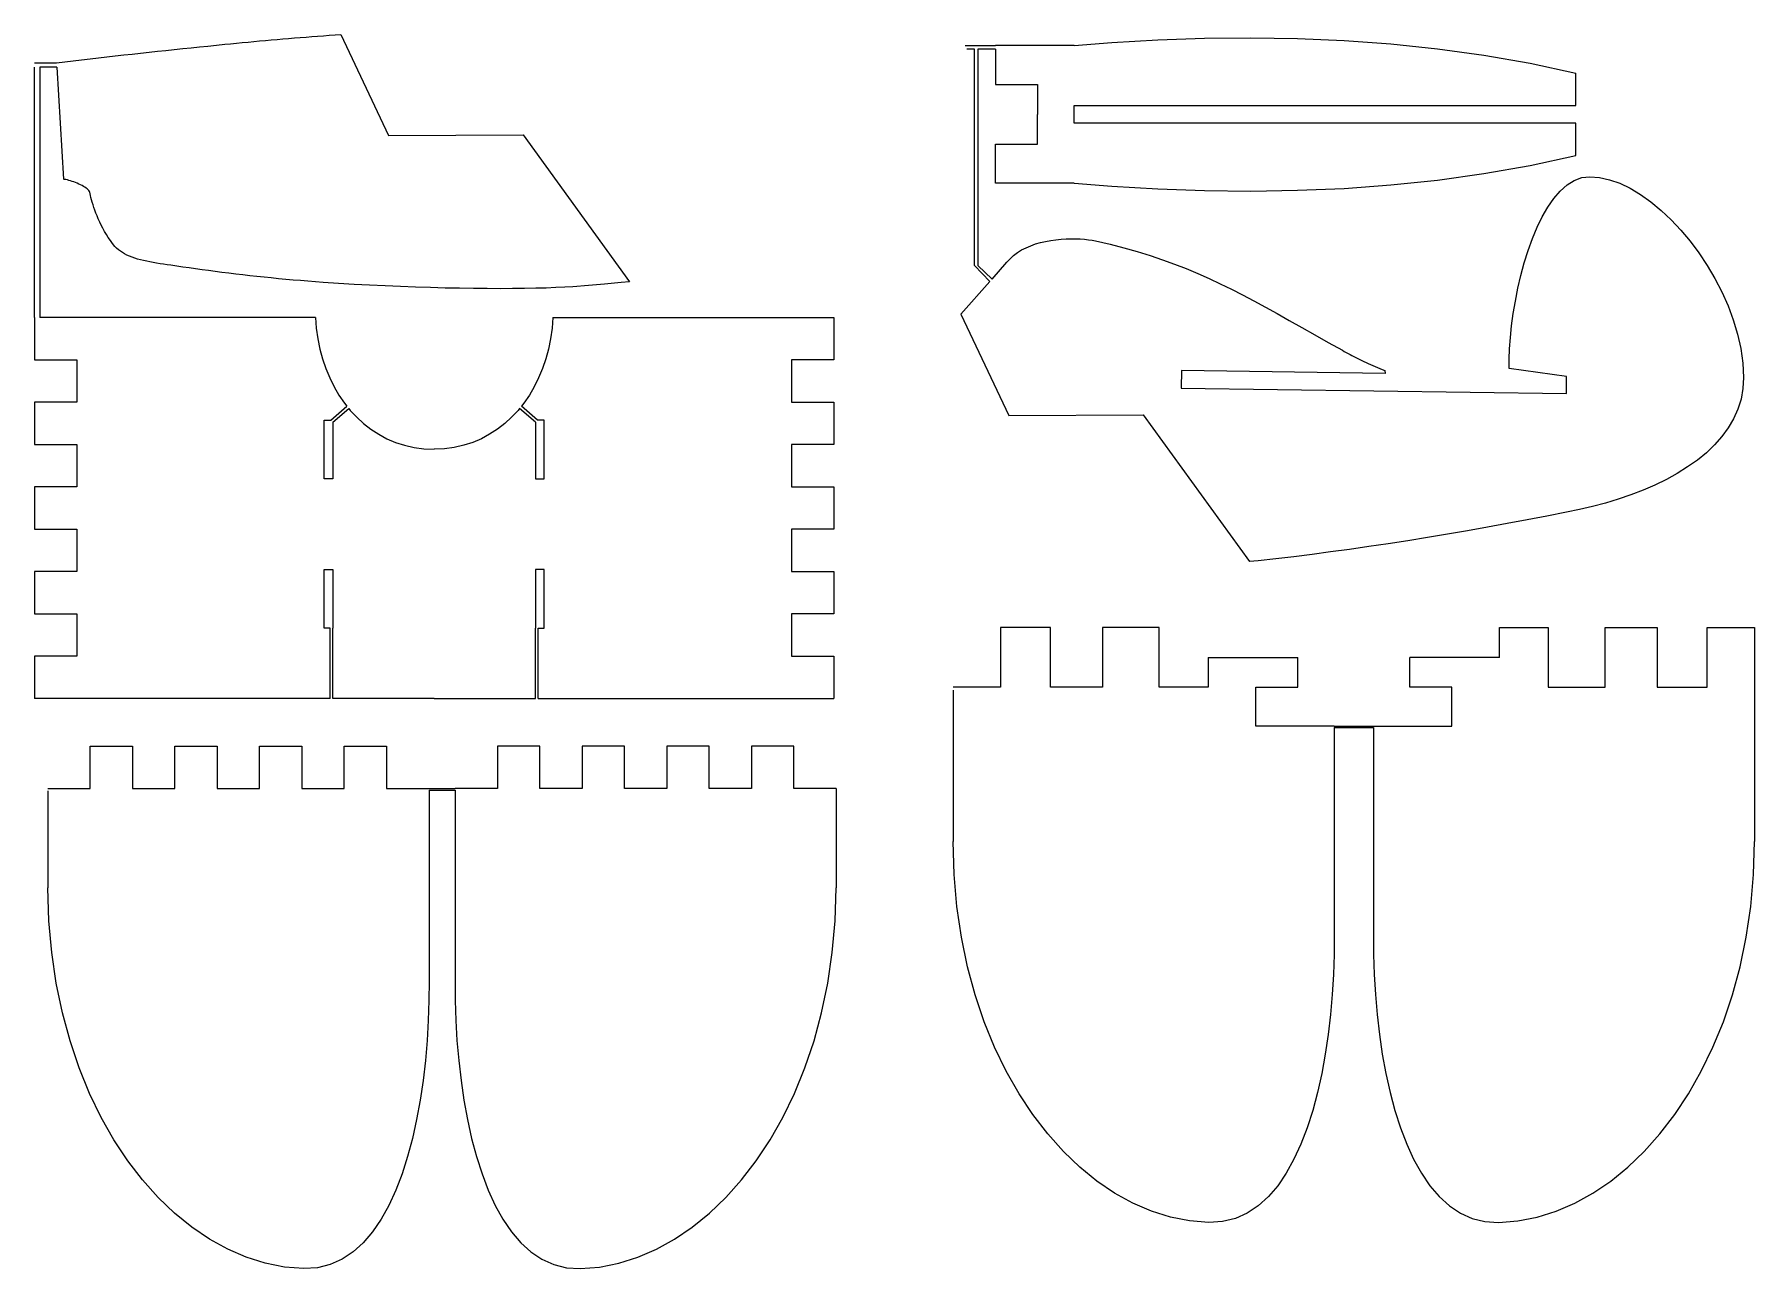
# Model space of a CAD drawing. Extents: x -248 to 339, y -124 to 296.
import ezdxf

# ---------------------------------------------------------------- set-up
doc = ezdxf.new("R2010")
doc.units = 0
doc.header["$MEASUREMENT"] = 0

# ---------------------------------------------------------------- blocks, each defined once
blk = doc.blocks.new('*E0')
at = {"color": 7, "linetype": 'Continuous', "lineweight": 0, "flags": 128}
blk.add_lwpolyline([(-240.018972, 286.76505), (-237.150476, 287.105015), (-234.281642, 287.442217), (-231.412474, 287.776656), (-228.542975, 288.10833), (-225.67315, 288.43724), (-222.803003, 288.763386), (-219.932538, 289.086766), (-217.061758, 289.407381), (-214.190668, 289.725229), (-211.319272, 290.040311), (-208.447574, 290.352626), (-205.575577, 290.662174), (-202.703286, 290.968953), (-199.830705, 291.272965), (-196.957837, 291.574207), (-194.084687, 291.872681), (-191.211259, 292.168385), (-188.337557, 292.461319), (-185.463584, 292.751483), (-182.589345, 293.038875), (-180.613093, 293.234118), (-178.636551, 293.426593), (-176.659726, 293.616298), (-174.682623, 293.803233), (-172.705249, 293.987398), (-170.727608, 294.168792), (-168.749708, 294.347414), (-166.771553, 294.523265), (-164.79315, 294.696343), (-162.814505, 294.866649), (-160.835622, 295.034181), (-158.856509, 295.198939), (-156.877171, 295.360923), (-154.897613, 295.520133), (-152.917842, 295.676566), (-150.937863, 295.830225), (-148.957683, 295.981106), (-146.977306, 296.129211), (-144.99674, 296.274539), (-143.015989, 296.417088)], dxfattribs=at)
blk = doc.blocks.new('*E1')
at = {"color": 7, "linetype": 'Continuous', "lineweight": 0, "flags": 128}
blk.add_lwpolyline([(-112.943219, -26.43224), (-112.991071, -33.079363), (-113.212561, -39.84392), (-113.615383, -46.675713), (-114.207229, -53.524547), (-114.995795, -60.340224), (-115.988774, -67.072548), (-117.193859, -73.671322), (-118.618744, -80.08635), (-120.271124, -86.267436), (-122.15869, -92.164383), (-124.289138, -97.726994), (-126.670161, -102.905073), (-129.309453, -107.648423), (-132.214707, -111.906848), (-135.393617, -115.630152), (-138.853877, -118.768137), (-142.603181, -121.270607), (-146.649221, -123.087366), (-150.999693, -124.168217), (-155.662289, -124.462963), (-162.252561, -123.921619), (-168.79586, -122.626801), (-175.260957, -120.599656), (-181.616626, -117.861326), (-187.831638, -114.432955), (-193.874766, -110.335689), (-199.714783, -105.59067), (-205.320459, -100.219043), (-210.660569, -94.241951), (-215.703884, -87.68054), (-220.419176, -80.555952), (-224.775217, -72.889332), (-228.740781, -64.701824), (-232.284639, -56.014571), (-235.375564, -46.848719), (-237.982328, -37.225411), (-240.073703, -27.165791), (-241.618461, -16.691002), (-242.585375, -5.82219), (-242.943218, 5.419502)], dxfattribs=at)
blk = doc.blocks.new('*E2')
at = {"color": 7, "linetype": 'Continuous', "lineweight": 0, "flags": 128}
blk.add_lwpolyline([(-104.089149, -26.43224), (-104.041297, -33.079363), (-103.819807, -39.84392), (-103.416985, -46.675713), (-102.825139, -53.524547), (-102.036573, -60.340224), (-101.043594, -67.072548), (-99.838509, -73.671322), (-98.413624, -80.08635), (-96.761244, -86.267436), (-94.873678, -92.164383), (-92.74323, -97.726994), (-90.362207, -102.905073), (-87.722915, -107.648423), (-84.817661, -111.906848), (-81.638751, -115.630152), (-78.178491, -118.768137), (-74.429187, -121.270607), (-70.383147, -123.087366), (-66.032675, -124.168217), (-61.370079, -124.462963), (-54.779807, -123.921619), (-48.236508, -122.626801), (-41.771411, -120.599656), (-35.415742, -117.861326), (-29.20073, -114.432955), (-23.157602, -110.335689), (-17.317585, -105.59067), (-11.711909, -100.219043), (-6.371799, -94.241951), (-1.328484, -87.68054), (3.386808, -80.555952), (7.742849, -72.889332), (11.708413, -64.701824), (15.252271, -56.014571), (18.343196, -46.848719), (20.94996, -37.225411), (23.041335, -27.165791), (24.586093, -16.691002), (25.553007, -5.82219), (25.91085, 5.419502)], dxfattribs=at)
blk = doc.blocks.new('*E3')
at = {"color": 7, "linetype": 'Continuous', "lineweight": 0, "flags": 128}
blk.add_lwpolyline([(84.143727, 218.705773), (85.21088, 219.933429), (86.411881, 221.040768), (87.732159, 222.032708), (89.157141, 222.914168), (90.672258, 223.690065), (92.262936, 224.365318), (93.914604, 224.944843), (95.612691, 225.433558), (97.342625, 225.836383), (99.089835, 226.158234), (100.839749, 226.404029), (102.577796, 226.578686), (104.289403, 226.687123), (105.96, 226.734259), (107.575014, 226.72501), (109.119875, 226.664294), (110.580011, 226.55703), (111.940849, 226.408136), (113.187819, 226.222528), (114.306349, 226.005126), (119.289007, 224.848553), (124.045988, 223.630515), (128.601361, 222.34882), (132.979197, 221.001272), (137.203565, 219.585677), (141.298535, 218.09984), (145.288177, 216.541568), (149.19656, 214.908667), (153.047754, 213.19894), (156.86583, 211.410195), (160.674856, 209.540238), (164.498903, 207.586873), (168.36204, 205.547906), (172.288338, 203.421143), (176.301865, 201.204391), (180.426693, 198.895453), (184.68689, 196.492137), (189.106526, 193.992247), (193.709671, 191.39359), (198.520395, 188.693971), (199.176471, 188.329825), (199.831366, 187.971421), (200.486495, 187.618135), (201.143277, 187.269346), (201.803127, 186.924428), (202.467462, 186.582759), (203.137699, 186.243717), (203.815254, 185.906676), (204.501545, 185.571016), (205.197988, 185.236111), (205.905999, 184.901339), (206.626996, 184.566077), (207.362394, 184.229701), (208.113612, 183.891588), (208.882064, 183.551115), (209.669169, 183.207659), (210.476342, 182.860596), (211.305001, 182.509303), (212.156562, 182.153157), (213.032441, 181.791535)], dxfattribs=at)
blk = doc.blocks.new('*E4')
at = {"color": 7, "linetype": 'Continuous', "lineweight": 0, "flags": 128}
blk.add_lwpolyline([(255.467381, 182.510611), (255.434661, 185.703784), (255.553319, 189.221632), (255.822828, 193.011384), (256.242665, 197.020268), (256.812302, 201.195514), (257.531216, 205.484349), (258.398879, 209.834004), (259.414768, 214.191706), (260.578356, 218.504685), (261.889117, 222.72017), (263.346527, 226.785389), (264.95006, 230.647571), (266.69919, 234.253945), (268.593393, 237.551741), (270.632141, 240.488186), (272.814911, 243.010509), (275.141176, 245.065941), (277.610411, 246.601709), (280.222091, 247.565041), (282.97569, 247.903168), (286.260883, 247.647035), (289.653937, 246.880233), (293.125173, 245.632308), (296.64491, 243.932803), (300.183469, 241.811262), (303.711168, 239.297231), (307.19833, 236.420252), (310.615272, 233.209871), (313.932316, 229.695632), (317.119782, 225.907079), (320.147988, 221.873756), (322.987256, 217.625208), (325.607905, 213.190979), (327.980256, 208.600613), (330.074627, 203.883654), (331.86134, 199.069647), (333.310714, 194.188137), (334.39307, 189.268666), (335.078727, 184.340781), (335.338004, 179.434024), (335.136047, 175.676781), (334.489784, 172.078039), (333.423894, 168.637029), (331.963052, 165.352981), (330.131938, 162.225123), (327.955226, 159.252687), (325.457595, 156.434901), (322.663721, 153.770997), (319.598282, 151.260203), (316.285954, 148.901749), (312.751414, 146.694867), (309.01934, 144.638784), (305.114409, 142.732732), (301.061298, 140.975939), (296.884683, 139.367637), (292.609242, 137.907054), (288.259652, 136.593421), (283.860589, 135.425968), (279.436731, 134.403924), (275.012756, 133.526519)], dxfattribs=at)
blk = doc.blocks.new('*E5')
at = {"color": 7, "linetype": 'Continuous', "lineweight": 0, "flags": 128}
blk.add_lwpolyline([(195.749003, -10.713406), (195.701151, -17.360529), (195.479661, -24.125086), (195.076839, -30.956879), (194.484993, -37.805713), (193.696427, -44.62139), (192.703448, -51.353714), (191.498363, -57.952488), (190.073478, -64.367516), (188.421099, -70.548602), (186.533532, -76.445549), (184.403084, -82.00816), (182.022061, -87.186239), (179.38277, -91.929589), (176.477516, -96.188014), (173.298606, -99.911318), (169.838346, -103.049303), (166.089042, -105.551773), (162.043002, -107.368532), (157.69253, -108.449383), (153.029934, -108.744129), (146.439662, -108.202785), (139.896364, -106.907967), (133.431267, -104.880822), (127.075598, -102.142492), (120.860586, -98.714122), (114.817458, -94.616855), (108.977442, -89.871836), (103.371765, -84.500209), (98.031656, -78.523117), (92.988341, -71.961706), (88.273049, -64.837118), (83.917008, -57.170498), (79.951444, -48.98299), (76.407586, -40.295738), (73.316661, -31.129885), (70.709898, -21.506577), (68.618523, -11.446957), (67.073765, -0.972168), (66.10685, 9.896644), (65.749008, 21.138336)], dxfattribs=at)
blk = doc.blocks.new('*E6')
at = {"color": 7, "linetype": 'Continuous', "lineweight": 0, "flags": 128}
blk.add_lwpolyline([(209.113824, -10.713406), (209.161676, -17.360529), (209.383166, -24.125086), (209.785988, -30.956879), (210.377834, -37.805713), (211.1664, -44.62139), (212.159379, -51.353714), (213.364464, -57.952488), (214.789349, -64.367516), (216.441728, -70.548602), (218.329295, -76.445549), (220.459743, -82.00816), (222.840766, -87.186239), (225.480057, -91.929589), (228.385311, -96.188014), (231.564222, -99.911318), (235.024481, -103.049303), (238.773785, -105.551773), (242.819825, -107.368532), (247.170297, -108.449383), (251.832893, -108.744129), (258.423165, -108.202785), (264.966463, -106.907967), (271.43156, -104.880822), (277.787229, -102.142492), (284.002241, -98.714122), (290.045369, -94.616855), (295.885385, -89.871836), (301.491062, -84.500209), (306.831171, -78.523117), (311.874486, -71.961706), (316.589778, -64.837118), (320.945819, -57.170498), (324.911383, -48.98299), (328.455241, -40.295738), (331.546166, -31.129885), (334.152929, -21.506577), (336.244304, -11.446957), (337.789062, -0.972168), (338.755977, 9.896644), (339.113819, 21.138336)], dxfattribs=at)

msp = doc.modelspace()

# ---------------------------------------------------------------- linework, layer by layer
at = {"color": 7, "linetype": 'Continuous', "lineweight": 0}
for p, q in [((-143.015989, 296.417088), (-126.728108, 261.911014)), ((69.92346, 292.6001), (80.262323, 292.6001)), ((73.123191, 291.359996), (70.456746, 291.359996)), ((73.123191, 217.566143), (73.123191, 291.359996)), ((80.262323, 291.359996), (74.189773, 291.359996)), ((74.189773, 291.359996), (74.189773, 217.566143)), ((107.02341, 292.6001), (80.262323, 292.6001)), ((80.262323, 291.359996), (80.262323, 279.323478)), ((-247.529601, 286.76505), (-240.018972, 286.76505)), ((-247.529601, 199.893155), (-247.529601, 285.285017)), ((-239.929137, 285.285017), (-245.650337, 285.285017)), ((-245.650337, 285.285017), (-245.650337, 199.893155)), ((-239.929137, 285.285017), (-237.605972, 247.010698)), ((278.180632, 272.141459), (278.180632, 283.201674)), ((80.262323, 279.323478), (94.577433, 279.323478)), ((94.577433, 279.323478), (94.577433, 269.141459)), ((107.02341, 272.141459), (278.180632, 272.141459)), ((107.02341, 266.141459), (107.02341, 272.141459)), ((278.180632, 266.141459), (107.02341, 266.141459)), ((278.180632, 255.081245), (278.180632, 266.141459)), ((-126.728108, 261.911014), (-80.880927, 262.152315)), ((-80.880927, 262.152315), (-44.569899, 212.075004)), ((78.303362, 212.101667), (73.123191, 217.566143)), ((74.189773, 217.566143), (79.066687, 212.964811)), ((79.066687, 212.964811), (84.143727, 218.705773)), ((68.459168, 200.970155), (78.303362, 212.101667)), ((-151.722701, 199.893155), (-245.650337, 199.893155)), ((-70.673181, 199.893155), (25.133719, 199.893155)), ((68.459168, 200.970155), (84.747049, 166.464081)), ((275.012756, 179.717509), (255.467381, 182.510611)), ((213.032441, 181.791535), (213.112985, 180.78914)), ((275.012756, 173.924215), (275.012756, 179.717509)), ((-146.469174, 164.893156), (-140.951347, 169.62388)), ((-145.700987, 164.234549), (-140.327607, 168.84143)), ((-76.694896, 164.234549), (-82.068275, 168.84143)), ((-75.926709, 164.893156), (-81.444535, 169.62388)), ((84.747049, 166.464081), (130.59423, 166.705382)), ((130.59423, 166.705382), (166.905259, 116.62807)), ((-146.700987, 69.893156), (-146.700987, 93.893156)), ((-145.700987, 69.893156), (-145.700987, 93.893156)), ((-76.694896, 69.893156), (-76.694896, 93.893156)), ((-75.694896, 69.893156), (-75.694896, 93.893156)), ((339.113819, 94.152452), (339.113819, 21.138336)), ((152.738331, 83.970434), (183.303027, 83.970434)), ((252.124496, 83.970434), (221.5598, 83.970434)), ((65.749008, 72.778159), (65.749008, 21.138336)), ((-146.700987, 69.893156), (-247.529601, 69.893156)), ((-111.197941, 69.893156), (-145.700987, 69.893156)), ((-111.197941, 69.893156), (-76.694896, 69.893156)), ((-75.694896, 69.893156), (25.133719, 69.893156)), ((195.749003, 60.511793), (209.113824, 60.511793)), ((195.749003, 60.011793), (209.113824, 60.011793)), ((195.749003, 60.011793), (195.749003, -10.713406)), ((209.113824, 60.011793), (209.113824, -10.713406)), ((-242.943218, 38.514343), (-242.943218, 5.419502)), ((-112.943219, 39.204879), (-104.089149, 39.204879)), ((-112.943219, 38.704879), (-104.089149, 38.704879)), ((-112.943219, 38.704879), (-112.943219, -26.43224)), ((-104.089149, 38.704879), (-104.089149, -26.43224)), ((25.91085, 39.204879), (25.91085, 5.419502))]:
    msp.add_line(p, q, dxfattribs=at)
at = {"color": 7, "linetype": 'Continuous', "lineweight": 0, "flags": 128}
for points in [[(107.02341, 292.6001), (119.921715, 293.616786), (135.650467, 294.529455), (151.460923, 295.091759), (167.330539, 295.272235), (183.236771, 295.039424), (199.157075, 294.361863), (215.068907, 293.208091), (230.949722, 291.546648), (246.776978, 289.346071), (262.528129, 286.5749), (278.180632, 283.201674)], [(107.02341, 245.682818), (80.262323, 245.682818), (80.262323, 258.959441), (94.577433, 258.959441), (94.577433, 269.141459)], [(107.02341, 245.682818), (119.921715, 244.666133), (135.650467, 243.753463), (151.460923, 243.19116), (167.330539, 243.010683), (183.236771, 243.243495), (199.157075, 243.921056), (215.068907, 245.074828), (230.949722, 246.736271), (246.776978, 248.936848), (262.528129, 251.708019), (278.180632, 255.081245)], [(-44.569899, 212.075004), (-47.464286, 211.77785), (-53.118508, 211.243175), (-58.591253, 210.773479), (-63.869224, 210.370655), (-66.612786, 210.198438), (-69.655172, 210.05089), (-72.97777, 209.928561), (-76.561964, 209.832002), (-80.389141, 209.761763), (-84.440684, 209.718394), (-88.697981, 209.702445), (-93.142416, 209.714467), (-97.755376, 209.75501), (-102.518244, 209.824625), (-107.412408, 209.92386), (-112.419252, 210.053268), (-117.520162, 210.213397), (-122.696524, 210.404798), (-127.929722, 210.628022), (-133.201143, 210.883618), (-138.492173, 211.172138), (-143.784195, 211.494131), (-149.058597, 211.850147), (-154.296763, 212.240736), (-156.805058, 212.443028), (-159.307793, 212.656519), (-161.802846, 212.880558), (-164.288097, 213.114491), (-166.761425, 213.357665), (-169.220709, 213.609427), (-171.663829, 213.869123), (-174.088664, 214.1361), (-176.493093, 214.409706), (-178.874996, 214.689286), (-181.232251, 214.974188), (-183.562739, 215.263759), (-185.864339, 215.557345), (-188.134929, 215.854293), (-190.372389, 216.15395), (-192.574599, 216.455663), (-194.739438, 216.758779), (-196.864784, 217.062644), (-198.948518, 217.366605), (-200.988519, 217.670009), (-202.232757, 217.857318), (-203.45739, 218.044454), (-204.660581, 218.233822), (-205.840488, 218.427826), (-206.995272, 218.628873), (-208.123093, 218.839366), (-209.222113, 219.06171), (-210.29049, 219.29831), (-211.326385, 219.55157), (-212.32796, 219.823897), (-213.293373, 220.117693), (-214.220785, 220.435364), (-215.108357, 220.779316), (-215.954249, 221.151951), (-216.75662, 221.555677), (-217.513633, 221.992896), (-218.223446, 222.466014), (-218.884221, 222.977436), (-219.494116, 223.529566), (-220.051294, 224.124809), (-220.852034, 225.10049), (-221.608027, 226.105335), (-222.32025, 227.133567), (-222.989679, 228.179406), (-223.617293, 229.237073), (-224.204066, 230.30079), (-224.750977, 231.364778), (-225.259003, 232.423258), (-225.72912, 233.470451), (-226.162305, 234.500578), (-226.559536, 235.50786), (-226.921788, 236.486519), (-227.25004, 237.430775), (-227.545268, 238.33485), (-227.808449, 239.192964), (-228.040561, 239.999339), (-228.242578, 240.748196), (-228.41548, 241.433757), (-228.560243, 242.050241), (-228.677843, 242.591871), (-228.773938, 242.85832), (-228.948985, 243.133586), (-229.195973, 243.4154), (-229.507887, 243.701496), (-229.877716, 243.989605), (-230.298445, 244.27746), (-230.763062, 244.562792), (-231.264554, 244.843334), (-231.795909, 245.116818), (-232.350112, 245.380976), (-232.920151, 245.63354), (-233.499012, 245.872242), (-234.079684, 246.094815), (-234.655153, 246.29899), (-235.218406, 246.4825), (-235.762429, 246.643077), (-236.28021, 246.778454), (-236.764737, 246.886361), (-237.208995, 246.964532), (-237.605972, 247.010698)], [(-247.529601, 199.893155), (-247.529601, 185.453155), (-233.089601, 185.453155), (-233.089601, 171.013155), (-247.529601, 171.013155), (-247.529601, 156.573155), (-233.089601, 156.573155), (-233.089601, 142.133155), (-247.529601, 142.133155), (-247.529601, 127.693155), (-233.089601, 127.693155), (-233.089601, 113.253155), (-247.529601, 113.253155), (-247.529601, 98.813155), (-233.089601, 98.813155), (-233.089601, 84.373155), (-247.529601, 84.373155), (-247.529601, 69.893156)], [(-151.722701, 199.893155), (-151.407202, 196.217177), (-150.88527, 192.622964), (-150.1613, 189.121961), (-149.239683, 185.725615), (-148.124812, 182.445372), (-146.821078, 179.292677), (-145.332874, 176.278977), (-143.664593, 173.415718), (-141.820626, 170.714345), (-140.951347, 169.62388)], [(-70.673181, 199.893155), (-70.988681, 196.217177), (-71.510612, 192.622964), (-72.234582, 189.121961), (-73.156199, 185.725615), (-74.271071, 182.445372), (-75.574805, 179.292677), (-77.063008, 176.278977), (-78.73129, 173.415718), (-80.575257, 170.714345), (-81.444535, 169.62388)], [(25.133719, 199.893155), (25.133719, 185.453155), (10.693719, 185.453155), (10.693719, 171.013155), (25.133719, 171.013155), (25.133719, 156.573155), (10.693719, 156.573155), (10.693719, 142.133155), (25.133719, 142.133155), (25.133719, 127.693155), (10.693719, 127.693155), (10.693719, 113.253155), (25.133719, 113.253155), (25.133719, 98.813155), (10.693719, 98.813155), (10.693719, 84.373155), (25.133719, 84.373155), (25.133719, 69.893156)], [(213.112985, 180.78914), (143.661405, 181.75893), (143.577632, 175.759515), (275.012756, 173.924215)], [(-145.700987, 164.234549), (-145.700987, 144.893156), (-148.700987, 144.893156), (-148.700987, 164.893156), (-146.469174, 164.893156)], [(-140.327607, 168.84143), (-139.805366, 168.186305), (-137.623205, 165.843044), (-135.278535, 163.696007), (-132.775749, 161.756641), (-130.119239, 160.036391), (-127.313397, 158.546704), (-124.362616, 157.299025), (-121.271288, 156.304801), (-118.043804, 155.575477), (-114.684558, 155.122499), (-111.197941, 154.957315)], [(-82.068275, 168.84143), (-82.590517, 168.186305), (-84.772678, 165.843044), (-87.117347, 163.696007), (-89.620133, 161.756641), (-92.276643, 160.036391), (-95.082485, 158.546704), (-98.033266, 157.299025), (-101.124595, 156.304801), (-104.352078, 155.575477), (-107.711325, 155.122499), (-111.197941, 154.957315)], [(-76.694896, 164.234549), (-76.694896, 144.893156), (-73.694896, 144.893156), (-73.694896, 164.893156), (-75.926709, 164.893156)], [(275.012756, 133.526519), (268.308031, 132.177039), (261.558716, 130.860334), (254.77811, 129.578299), (247.979509, 128.332827), (241.176214, 127.125814), (234.38152, 125.959153), (227.608727, 124.834738), (220.871132, 123.754465), (214.182033, 122.720227), (207.554729, 121.733919), (201.002517, 120.797435), (194.538695, 119.912669), (188.176562, 119.081516), (181.929415, 118.30587), (175.810552, 117.587625), (169.833271, 116.928676), (166.905259, 116.62807)], [(-146.700987, 93.893156), (-148.700987, 93.893156), (-148.700987, 113.893156), (-145.700987, 113.893156), (-145.700987, 93.893156), (-145.700987, 93.893156)], [(-75.694896, 93.893156), (-73.694896, 93.893156), (-73.694896, 113.893156), (-76.694896, 113.893156), (-76.694896, 93.893156), (-76.694896, 93.893156)], [(152.738331, 83.970434), (152.738331, 73.788415), (136.101852, 73.788415), (136.101852, 94.152452), (116.757108, 94.152452), (116.757108, 73.788415), (98.959943, 73.788415), (98.959943, 94.152452), (81.936568, 94.152452), (81.936568, 73.788415), (65.749008, 73.788415)], [(252.124496, 83.970434), (252.124496, 94.152452), (268.760976, 94.152452), (268.760976, 73.788415), (288.10572, 73.788415), (288.10572, 94.152452), (305.902884, 94.152452), (305.902884, 73.788415), (322.926259, 73.788415), (322.926259, 94.152452), (339.113819, 94.152452)], [(195.749003, 60.511793), (168.987916, 60.511793), (168.987916, 73.788415), (183.303027, 73.788415), (183.303027, 83.970434)], [(209.113824, 60.511793), (235.874911, 60.511793), (235.874911, 73.788415), (221.5598, 73.788415), (221.5598, 83.970434)], [(-242.943218, 39.204879), (-228.503218, 39.204879), (-228.503218, 53.644879), (-214.063218, 53.644879), (-214.063218, 39.204879), (-199.623218, 39.204879), (-199.623218, 53.644879), (-185.183218, 53.644879), (-185.183218, 39.204879), (-170.743218, 39.204879), (-170.743218, 53.644879), (-156.303218, 53.644879), (-156.303218, 39.204879), (-141.863218, 39.204879), (-141.863218, 53.644879), (-127.423218, 53.644879), (-127.423218, 39.204879), (-112.943219, 39.204879)], [(25.91085, 39.204879), (11.47085, 39.204879), (11.47085, 53.644879), (-2.96915, 53.644879), (-2.96915, 39.204879), (-17.40915, 39.204879), (-17.40915, 53.644879), (-31.84915, 53.644879), (-31.84915, 39.204879), (-46.28915, 39.204879), (-46.28915, 53.644879), (-60.72915, 53.644879), (-60.72915, 39.204879), (-75.16915, 39.204879), (-75.16915, 53.644879), (-89.60915, 53.644879), (-89.60915, 39.204879), (-104.089149, 39.204879)]]:
    msp.add_lwpolyline(points, dxfattribs=at)

# ---------------------------------------------------------------- block references
at = {"color": 7, "linetype": 'Continuous'}
for name in ['*E0', '*E4', '*E3', '*E5', '*E6', '*E1', '*E2']:
    msp.add_blockref(name, (0, 0), dxfattribs=at)

doc.saveas('drawing.dxf')
